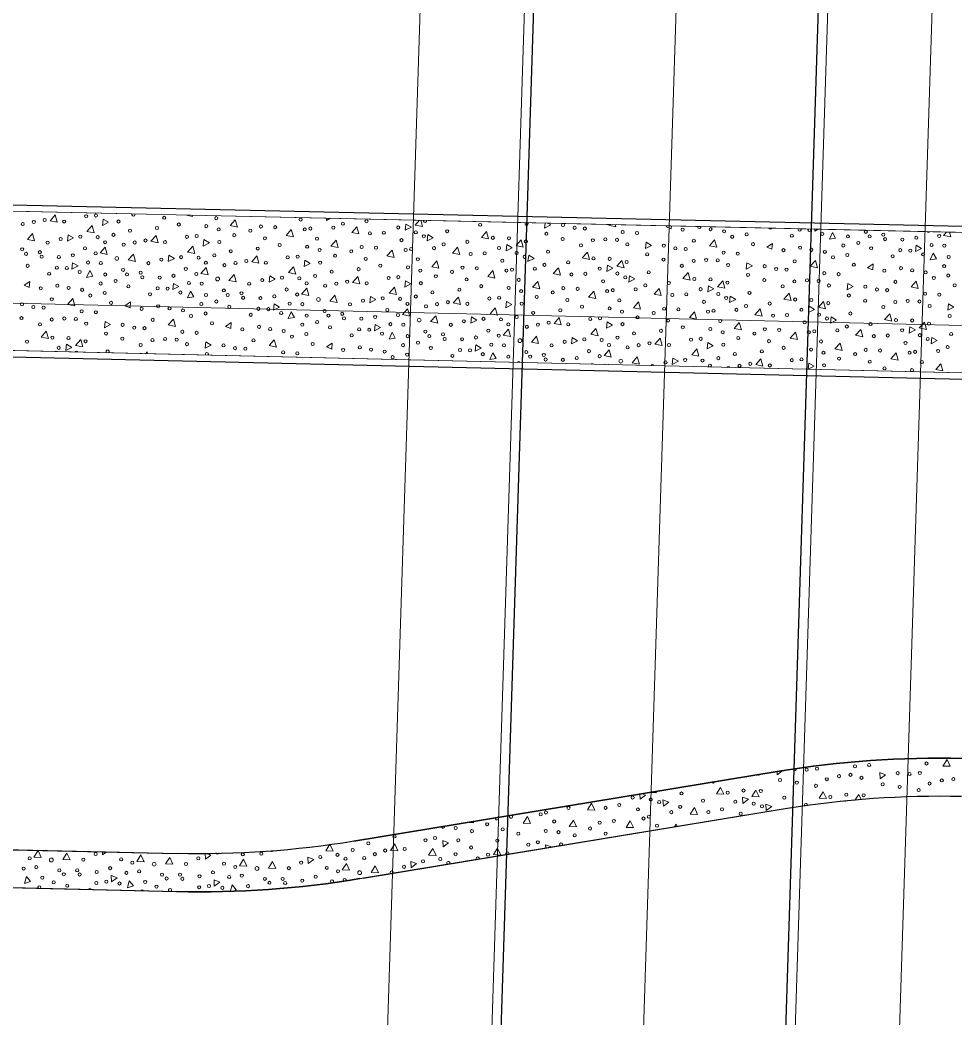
# Model space of a CAD drawing. Extents: x 2536801 to 2538856, y 7112140 to 7131569.
# Drawn here: x 2538072 to 2538170.7, y 7125039.5 to 7125144.8 of the extents above; entities that cross this region are included whole.
import ezdxf

# ---------------------------------------------------------------- set-up
doc = ezdxf.new("R2010")
doc.units = 0
doc.header["$LTSCALE"] = 100
doc.header["$MEASUREMENT"] = 0
doc.linetypes.add('DGN Style 2', pattern=[414.913261, 248.947956, -165.965304])
for name, color, linetype, lineweight in [('D_BOC_MISC', 6, 'Continuous', 13), ('D_BOC_XST', 4, 'Continuous', 13), ('D_CTB_1', 2, 'Continuous', 0), ('D_EOS_ML', 7, 'Continuous', 30), ('D_EOT_ML', 7, 'Continuous', 13), ('D_FOC_XST', 4, 'Continuous', 30), ('D_RIPRAP_1', 7, 'Continuous', 0)]:
    doc.layers.add(name, color=color, linetype=linetype, lineweight=lineweight)

msp = doc.modelspace()

# ---------------------------------------------------------------- linework, layer by layer
at = {"layer": 'D_BOC_MISC', "linetype": 'DGN Style 2'}
msp.add_line((2538043.2, 7125115.59), (2538237.16, 7125111.03), dxfattribs=at)
at = {"layer": 'D_BOC_XST', "linetype": 'Continuous', "lineweight": 0}
for p, q in [((2538055.22, 7125125), (2538221.33, 7125121.29)), ((2538043.04, 7125110.6), (2538237, 7125106.03))]:
    msp.add_line(p, q, dxfattribs=at)
at = {"layer": 'D_CTB_1', "linetype": 'Continuous', "lineweight": 0, "ltscale": 0.025}
for p, q in [((2538079.62, 7122710.13), (2538251.41, 7128101.79)), ((2538115.99, 7124856.64), (2538134.15, 7125426.36)), ((2538132.66, 7124877.26), (2538144.19, 7125239.07))]:
    msp.add_line(p, q, dxfattribs=at)
at = {"layer": 'D_EOS_ML'}
for p, q in [((2537858.55, 7116745.35), (2538220.42, 7128102.78)), ((2537888.54, 7116744.4), (2538250.41, 7128101.82))]:
    msp.add_line(p, q, dxfattribs=at)
at = {"layer": 'D_EOT_ML'}
for p, q in [((2537846.56, 7116745.74), (2538208.43, 7128103.16)), ((2537900.53, 7116744.02), (2538262.4, 7128101.44))]:
    msp.add_line(p, q, dxfattribs=at)
at = {"layer": 'D_FOC_XST'}
for p, q in [((2538055.24, 7125125.67), (2538221.35, 7125121.96)), ((2538043.02, 7125109.93), (2538236.98, 7125105.36)), ((2538108.2, 7125054.26), (2538152.74, 7125061.59)), ((2538041.37, 7125057.95), (2538088.59, 7125056.84)), ((2538041.24, 7125053.96), (2538088.5, 7125052.84))]:
    msp.add_line(p, q, dxfattribs=at)
at = {"layer": 'D_FOC_XST', "linetype": 'DGN Style 2'}
msp.add_line((2538107.2, 7125058.14), (2538152.09, 7125065.54), dxfattribs=at)
at = {"layer": 'D_FOC_XST', "flags": 128}
for points in [[(2538152.09, 7125065.54), (2538107.2, 7125058.14)], [(2538107.85, 7125054.2), (2538152.74, 7125061.59)], [(2538019.26, 7125054.47), (2538041.24, 7125053.96), (2538088.5, 7125052.84)]]:
    msp.add_lwpolyline(points, dxfattribs=at)
at = {"layer": 'D_FOC_XST', "extrusion": (0, 0, -1)}
for centre, radius, start, end in [((-2538168.99, 7124962.92), 104, 80.6445, 91.3495), ((-2538168.99, 7124962.92), 100, 80.6442, 91.3493), ((-2538168.99, 7124962.92), 100, 80.6444, 91.3492), ((-2538090.95, 7125156.81), 100, 260.6442, 271.3493), ((-2538090.95, 7125156.81), 100, 260.6442, 271.3493), ((-2538090.95, 7125156.81), 104, 260.6442, 271.3492)]:
    msp.add_arc(centre, radius, start, end, dxfattribs=at)
at = {"layer": 'D_FOC_XST'}
for centre, start, end in [((2538168.99, 7124962.92), 88.6505, 99.3555), ((2538090.95, 7125156.81), 268.6508, 279.3556)]:
    msp.add_arc(centre, 104, start, end, dxfattribs=at)
at = {"layer": 'D_RIPRAP_1', "color": 7, "linetype": 'Continuous', "lineweight": 0}
for p, q in [((2538140.16, 7125123.01), (2538140.28, 7125123.1)), ((2538140.71, 7125122.79), (2538140.16, 7125123.01)), ((2538140.73, 7125123.09), (2538140.71, 7125122.79)), ((2538150.79, 7125120.84), (2538151.38, 7125121.25)), ((2538151.34, 7125120.62), (2538150.79, 7125120.84)), ((2538151.38, 7125121.25), (2538151.34, 7125120.62)), ((2538161.43, 7125118.67), (2538162.02, 7125119.08)), ((2538161.98, 7125118.45), (2538161.43, 7125118.67)), ((2538162.02, 7125119.08), (2538161.98, 7125118.45)), ((2538072.42, 7125116.83), (2538073.01, 7125117.24)), ((2538072.97, 7125116.6), (2538072.42, 7125116.83)), ((2538073.01, 7125117.24), (2538072.97, 7125116.6)), ((2538083.05, 7125114.66), (2538083.64, 7125115.07)), ((2538083.6, 7125114.43), (2538083.05, 7125114.66)), ((2538083.64, 7125115.07), (2538083.6, 7125114.43)), ((2538093.69, 7125112.49), (2538094.28, 7125112.9)), ((2538094.24, 7125112.26), (2538093.69, 7125112.49)), ((2538094.28, 7125112.9), (2538094.24, 7125112.26)), ((2538104.33, 7125110.32), (2538104.92, 7125110.73)), ((2538104.88, 7125110.09), (2538104.33, 7125110.32)), ((2538104.92, 7125110.73), (2538104.88, 7125110.09))]:
    msp.add_line(p, q, dxfattribs=at)
at = {"layer": 'D_RIPRAP_1', "color": 7, "lineweight": 0, "flags": 128}
for points in [[(2538221.33, 7125121.29), (2538055.22, 7125125)], [(2537997.09, 7125111.68), (2538043.04, 7125110.6), (2538237, 7125106.03), (2538260.98, 7125105.46)], [(2538088.59, 7125056.84), (2538041.37, 7125057.95), (2538019.36, 7125058.47)]]:
    msp.add_lwpolyline(points, dxfattribs=at)
at = {"layer": 'D_RIPRAP_1', "color": 7, "linetype": 'Continuous', "lineweight": 0, "flags": 128}
for points in [[(2538075.92, 7125123.49), (2538075.16, 7125123.64), (2538075.71, 7125124.26)], [(2538079.81, 7125122.35), (2538079.05, 7125122.5), (2538079.59, 7125123.12)], [(2538080.69, 7125123.14), (2538080.76, 7125123.81), (2538081.33, 7125123.47)], [(2538094.93, 7125122.97), (2538094.16, 7125123.12), (2538094.71, 7125123.74)], [(2538107.75, 7125122.24), (2538106.99, 7125122.4), (2538107.53, 7125123.01)], [(2538112.65, 7125122.63), (2538112.72, 7125123.29), (2538113.29, 7125122.96)], [(2538073.53, 7125121.52), (2538072.77, 7125121.67), (2538073.31, 7125122.29)], [(2538077, 7125121.49), (2538077.07, 7125122.16), (2538077.64, 7125121.82)], [(2538086.56, 7125121.32), (2538085.8, 7125121.47), (2538086.34, 7125122.09)], [(2538100.84, 7125121.93), (2538100.08, 7125122.09), (2538100.62, 7125122.71)], [(2538114.96, 7125121.5), (2538115.03, 7125122.17), (2538115.6, 7125121.83)], [(2538121.44, 7125121.72), (2538120.68, 7125121.88), (2538121.22, 7125122.5)], [(2538158.06, 7125121.79), (2538157.4, 7125121.68), (2538157.72, 7125122.38)], [(2538081.2, 7125120.09), (2538080.44, 7125120.24), (2538080.98, 7125120.86)], [(2538090.44, 7125120.18), (2538089.68, 7125120.33), (2538090.23, 7125120.95)], [(2538091.32, 7125120.97), (2538091.4, 7125121.64), (2538091.97, 7125121.3)], [(2538105.56, 7125120.8), (2538104.8, 7125120.95), (2538105.34, 7125121.57)], [(2538118.39, 7125120.07), (2538117.63, 7125120.23), (2538118.17, 7125120.84)], [(2538123.28, 7125120.46), (2538123.36, 7125121.12), (2538123.93, 7125120.79)], [(2538125.09, 7125120.85), (2538124.33, 7125121.01), (2538124.87, 7125121.62)], [(2538137.99, 7125120.7), (2538138.06, 7125121.37), (2538138.63, 7125121.03)], [(2538145.51, 7125120.84), (2538144.74, 7125121), (2538145.29, 7125121.61)], [(2538166.48, 7125120.38), (2538166.55, 7125121.05), (2538167.12, 7125120.72)], [(2538084.17, 7125119.35), (2538083.4, 7125119.5), (2538083.95, 7125120.12)], [(2538087.64, 7125119.32), (2538087.71, 7125119.99), (2538088.28, 7125119.65)], [(2538097.2, 7125119.15), (2538096.44, 7125119.3), (2538096.98, 7125119.92)], [(2538111.48, 7125119.76), (2538110.71, 7125119.92), (2538111.26, 7125120.54)], [(2538125.59, 7125119.33), (2538125.67, 7125120), (2538126.24, 7125119.66)], [(2538132.08, 7125119.55), (2538131.32, 7125119.71), (2538131.86, 7125120.33)], [(2538168.69, 7125119.62), (2538168.03, 7125119.51), (2538168.35, 7125120.21)], [(2538077.47, 7125118.54), (2538077.54, 7125119.2), (2538078.11, 7125118.87)], [(2538091.84, 7125117.92), (2538091.07, 7125118.07), (2538091.62, 7125118.69)], [(2538101.08, 7125118.01), (2538100.32, 7125118.16), (2538100.86, 7125118.78)], [(2538101.96, 7125118.8), (2538102.03, 7125119.47), (2538102.6, 7125119.13)], [(2538116.2, 7125118.63), (2538115.44, 7125118.78), (2538115.98, 7125119.4)], [(2538129.03, 7125117.9), (2538128.26, 7125118.06), (2538128.81, 7125118.67)], [(2538133.92, 7125118.29), (2538133.99, 7125118.95), (2538134.56, 7125118.62)], [(2538135.73, 7125118.68), (2538134.97, 7125118.84), (2538135.51, 7125119.45)], [(2538148.63, 7125118.53), (2538148.7, 7125119.2), (2538149.27, 7125118.86)], [(2538156.14, 7125118.67), (2538155.38, 7125118.83), (2538155.92, 7125119.44)], [(2538079.68, 7125117.77), (2538079.02, 7125117.66), (2538079.34, 7125118.37)], [(2538094.8, 7125117.18), (2538094.04, 7125117.33), (2538094.58, 7125117.95)], [(2538098.28, 7125117.15), (2538098.35, 7125117.82), (2538098.92, 7125117.48)], [(2538107.84, 7125116.98), (2538107.07, 7125117.13), (2538107.62, 7125117.75)], [(2538122.11, 7125117.59), (2538121.35, 7125117.75), (2538121.89, 7125118.37)], [(2538136.23, 7125117.16), (2538136.3, 7125117.83), (2538136.87, 7125117.49)], [(2538142.72, 7125117.38), (2538141.95, 7125117.54), (2538142.5, 7125118.16)], [(2538088.11, 7125116.37), (2538088.18, 7125117.03), (2538088.75, 7125116.7)], [(2538111.72, 7125115.84), (2538110.96, 7125115.99), (2538111.5, 7125116.61)], [(2538112.6, 7125116.63), (2538112.67, 7125117.3), (2538113.24, 7125116.96)], [(2538126.84, 7125116.46), (2538126.07, 7125116.61), (2538126.62, 7125117.23)], [(2538144.56, 7125116.12), (2538144.63, 7125116.78), (2538145.2, 7125116.45)], [(2538146.37, 7125116.51), (2538145.6, 7125116.67), (2538146.15, 7125117.28)], [(2538159.26, 7125116.36), (2538159.33, 7125117.03), (2538159.9, 7125116.69)], [(2538166.78, 7125116.5), (2538166.02, 7125116.66), (2538166.56, 7125117.27)], [(2538090.32, 7125115.6), (2538089.66, 7125115.49), (2538089.98, 7125116.2)], [(2538102.47, 7125115.75), (2538101.71, 7125115.9), (2538102.25, 7125116.52)], [(2538105.44, 7125115.01), (2538104.68, 7125115.16), (2538105.22, 7125115.78)], [(2538108.91, 7125114.98), (2538108.98, 7125115.65), (2538109.55, 7125115.31)], [(2538118.47, 7125114.81), (2538117.71, 7125114.96), (2538118.25, 7125115.58)], [(2538132.75, 7125115.42), (2538131.99, 7125115.58), (2538132.53, 7125116.2)], [(2538139.66, 7125115.73), (2538138.9, 7125115.89), (2538139.45, 7125116.5)], [(2538146.87, 7125114.99), (2538146.94, 7125115.66), (2538147.51, 7125115.32)], [(2538153.35, 7125115.21), (2538152.59, 7125115.37), (2538153.14, 7125115.99)], [(2538077.77, 7125114.65), (2538077, 7125114.81), (2538077.55, 7125115.42)], [(2538098.74, 7125114.2), (2538098.81, 7125114.86), (2538099.38, 7125114.53)], [(2538122.36, 7125113.67), (2538121.59, 7125113.82), (2538122.14, 7125114.44)], [(2538123.24, 7125114.46), (2538123.31, 7125115.13), (2538123.88, 7125114.79)], [(2538137.47, 7125114.29), (2538136.71, 7125114.44), (2538137.26, 7125115.06)], [(2538155.2, 7125113.95), (2538155.27, 7125114.61), (2538155.84, 7125114.28)], [(2538157, 7125114.34), (2538156.24, 7125114.5), (2538156.79, 7125115.11)], [(2538169.9, 7125114.19), (2538169.97, 7125114.86), (2538170.54, 7125114.52)], [(2538100.95, 7125113.43), (2538100.29, 7125113.32), (2538100.61, 7125114.03)], [(2538113.11, 7125113.58), (2538112.35, 7125113.74), (2538112.89, 7125114.35)], [(2538116.08, 7125112.84), (2538115.31, 7125112.99), (2538115.86, 7125113.61)], [(2538119.55, 7125112.81), (2538119.62, 7125113.48), (2538120.19, 7125113.14)], [(2538129.11, 7125112.64), (2538128.35, 7125112.79), (2538128.89, 7125113.41)], [(2538143.39, 7125113.26), (2538142.62, 7125113.41), (2538143.17, 7125114.03)], [(2538150.3, 7125113.56), (2538149.54, 7125113.72), (2538150.08, 7125114.33)], [(2538157.51, 7125112.82), (2538157.58, 7125113.49), (2538158.15, 7125113.15)], [(2538163.99, 7125113.04), (2538163.23, 7125113.2), (2538163.77, 7125113.82)], [(2538080.89, 7125112.35), (2538080.96, 7125113.01), (2538081.53, 7125112.68)], [(2538088.4, 7125112.48), (2538087.64, 7125112.64), (2538088.19, 7125113.25)], [(2538109.38, 7125112.03), (2538109.45, 7125112.7), (2538110.02, 7125112.36)], [(2538133.87, 7125112.29), (2538133.94, 7125112.96), (2538134.51, 7125112.62)], [(2538148.11, 7125112.12), (2538147.35, 7125112.27), (2538147.89, 7125112.89)], [(2538165.83, 7125111.78), (2538165.9, 7125112.44), (2538166.47, 7125112.11)], [(2538167.64, 7125112.17), (2538166.88, 7125112.33), (2538167.42, 7125112.94)], [(2538074.98, 7125111.2), (2538074.22, 7125111.35), (2538074.76, 7125111.97)], [(2538111.59, 7125111.26), (2538110.93, 7125111.15), (2538111.25, 7125111.86)], [(2538123.75, 7125111.41), (2538122.98, 7125111.57), (2538123.53, 7125112.18)], [(2538126.71, 7125110.67), (2538125.95, 7125110.82), (2538126.49, 7125111.44)], [(2538130.19, 7125110.64), (2538130.26, 7125111.31), (2538130.83, 7125110.97)], [(2538132.99, 7125111.5), (2538132.23, 7125111.65), (2538132.77, 7125112.27)], [(2538154.02, 7125111.09), (2538153.26, 7125111.24), (2538153.81, 7125111.86)], [(2538160.94, 7125111.39), (2538160.17, 7125111.55), (2538160.72, 7125112.16)], [(2538168.14, 7125110.65), (2538168.21, 7125111.32), (2538168.78, 7125110.98)], [(2538076.82, 7125109.93), (2538076.89, 7125110.6), (2538077.46, 7125110.26)], [(2538078.63, 7125110.33), (2538077.86, 7125110.48), (2538078.41, 7125111.1)], [(2538091.52, 7125110.18), (2538091.59, 7125110.84), (2538092.16, 7125110.51)], [(2538099.04, 7125110.31), (2538098.28, 7125110.47), (2538098.82, 7125111.08)], [(2538120.02, 7125109.86), (2538120.09, 7125110.53), (2538120.66, 7125110.19)], [(2538139.75, 7125110.47), (2538138.98, 7125110.62), (2538139.53, 7125111.24)], [(2538144.51, 7125110.12), (2538144.58, 7125110.79), (2538145.15, 7125110.45)], [(2538158.75, 7125109.95), (2538157.99, 7125110.1), (2538158.53, 7125110.72)], [(2538122.23, 7125109.09), (2538121.57, 7125108.98), (2538121.89, 7125109.69)], [(2538134.38, 7125109.24), (2538133.62, 7125109.4), (2538134.16, 7125110.01)], [(2538137.35, 7125108.5), (2538136.59, 7125108.65), (2538137.13, 7125109.27)], [(2538143.63, 7125109.33), (2538142.87, 7125109.48), (2538143.41, 7125110.1)], [(2538164.66, 7125108.92), (2538163.9, 7125109.07), (2538164.44, 7125109.69)], [(2538140.82, 7125108.47), (2538140.89, 7125109.14), (2538141.46, 7125108.8)], [(2538150.38, 7125108.3), (2538149.62, 7125108.45), (2538150.16, 7125109.07)], [(2538169.38, 7125107.78), (2538168.62, 7125107.93), (2538169.17, 7125108.55)], [(2538170.14, 7125066.05), (2538169.37, 7125066.08), (2538169.81, 7125066.78)], [(2538162.74, 7125064.72), (2538162.71, 7125065.39), (2538163.32, 7125065.15)], [(2538146.25, 7125063.1), (2538145.47, 7125063.13), (2538145.91, 7125063.82)], [(2538149.99, 7125062.82), (2538149.21, 7125062.85), (2538149.65, 7125063.54)], [(2538157.09, 7125062.65), (2538156.32, 7125062.68), (2538156.75, 7125063.37)], [(2538132.65, 7125061.43), (2538131.87, 7125061.46), (2538132.31, 7125062.16)], [(2538139.88, 7125061.85), (2538139.84, 7125062.52), (2538140.46, 7125062.27)], [(2538148.27, 7125062.14), (2538148.23, 7125062.81), (2538148.85, 7125062.57)], [(2538150.73, 7125061.39), (2538150.69, 7125062.06), (2538151.31, 7125061.82)], [(2538125.87, 7125060.03), (2538125.09, 7125060.06), (2538125.53, 7125060.75)], [(2538143.49, 7125060.98), (2538142.72, 7125061.01), (2538143.16, 7125061.71)], [(2538130.72, 7125059.65), (2538129.94, 7125059.69), (2538130.38, 7125060.38)], [(2538136.72, 7125059.58), (2538135.94, 7125059.61), (2538136.38, 7125060.3)], [(2538105.04, 7125057.09), (2538104.26, 7125057.12), (2538104.7, 7125057.82)], [(2538111.87, 7125057.14), (2538111.1, 7125057.18), (2538111.54, 7125057.87)], [(2538116.63, 7125057.56), (2538116.6, 7125058.23), (2538117.21, 7125057.99)], [(2538074.23, 7125056.43), (2538073.46, 7125056.46), (2538073.9, 7125057.16)], [(2538077.28, 7125056.17), (2538076.5, 7125056.2), (2538076.94, 7125056.89)], [(2538085.08, 7125055.98), (2538084.3, 7125056.01), (2538084.74, 7125056.71)], [(2538115.89, 7125056.64), (2538115.11, 7125056.67), (2538115.55, 7125057.37)], [(2538122.72, 7125056.69), (2538121.94, 7125056.73), (2538122.38, 7125057.42)], [(2538088.13, 7125055.72), (2538087.35, 7125055.75), (2538087.79, 7125056.44)], [(2538095.93, 7125055.53), (2538095.15, 7125055.56), (2538095.59, 7125056.26)], [(2538098.98, 7125055.27), (2538098.2, 7125055.3), (2538098.64, 7125055.99)], [(2538102.41, 7125055.8), (2538102.37, 7125056.47), (2538102.99, 7125056.23)], [(2538106.77, 7125055.08), (2538106, 7125055.11), (2538106.44, 7125055.81)], [(2538109.82, 7125054.82), (2538109.04, 7125054.85), (2538109.48, 7125055.54)], [(2538113.25, 7125055.35), (2538113.22, 7125056.02), (2538113.83, 7125055.78)], [(2538073.1, 7125053.9), (2538072.47, 7125053.69), (2538072.67, 7125054.43)], [(2538081.65, 7125053.86), (2538081.61, 7125054.53), (2538082.23, 7125054.28)], [(2538083.95, 7125053.45), (2538083.32, 7125053.24), (2538083.52, 7125053.98)], [(2538092.49, 7125053.4), (2538092.46, 7125054.07), (2538093.07, 7125053.83)]]:
    msp.add_lwpolyline(points, close=True, dxfattribs=at)
for points in [[(2538090.17, 7125124.22), (2538090.2, 7125124.1), (2538089.56, 7125124.24)], [(2538104.76, 7125123.9), (2538104.32, 7125123.67), (2538104.35, 7125123.91)], [(2538114.27, 7125123.68), (2538114.46, 7125123.02), (2538113.69, 7125123.18), (2538114.14, 7125123.69)], [(2538127.69, 7125123.38), (2538127.99, 7125123.2), (2538127.35, 7125122.87), (2538127.41, 7125123.39)], [(2538134.81, 7125123.22), (2538134.87, 7125123.01), (2538134.11, 7125123.17), (2538134.17, 7125123.24)], [(2538156.22, 7125122.75), (2538155.85, 7125122.55), (2538155.87, 7125122.75)], [(2538170.07, 7125122.44), (2538170.21, 7125121.94), (2538169.45, 7125122.09), (2538169.76, 7125122.44)], [(2538085.22, 7125109.6), (2538085.4, 7125109.8), (2538085.45, 7125109.6)], [(2538155.15, 7125107.96), (2538155.22, 7125108.62), (2538155.79, 7125108.28), (2538155.15, 7125107.96)], [(2538152.47, 7125065.6), (2538152.48, 7125065.6), (2538151.9, 7125065.17), (2538151.88, 7125065.5)], [(2538137.64, 7125063.16), (2538138, 7125063.02), (2538137.42, 7125062.59), (2538137.39, 7125063.12)], [(2538139.08, 7125063.4), (2538139.14, 7125063.27), (2538138.47, 7125063.29)], [(2538160.1, 7125062.47), (2538160.5, 7125063.09), (2538160.75, 7125062.55)], [(2538167.54, 7125062.82), (2538167.6, 7125062.92), (2538167.65, 7125062.83)], [(2538159.08, 7125062.35), (2538159.08, 7125062.36), (2538159.1, 7125062.35)], [(2538119.81, 7125060.22), (2538119.87, 7125060.1), (2538119.25, 7125060.13)], [(2538141.06, 7125059.67), (2538141.22, 7125059.93), (2538141.33, 7125059.71)], [(2538127.46, 7125057.43), (2538127.44, 7125057.78), (2538128.06, 7125057.54), (2538128.04, 7125057.52)], [(2538081.15, 7125057.02), (2538080.71, 7125056.7), (2538080.7, 7125057.03)], [(2538091.59, 7125056.89), (2538092.14, 7125056.68), (2538091.56, 7125056.25), (2538091.53, 7125056.89)], [(2538094.21, 7125052.96), (2538094.37, 7125053.53), (2538094.8, 7125053), (2538094.71, 7125052.97)]]:
    msp.add_lwpolyline(points, dxfattribs=at)
at = {"layer": 'D_RIPRAP_1', "color": 7, "linetype": 'Continuous', "lineweight": 0}
for centre, radius in [((2538078.97, 7125124.11), 0.163), ((2538080, 7125124.19), 0.163), ((2538087.2, 7125123.95), 0.163), ((2538092.7, 7125123.91), 0.163), ((2538101.61, 7125123.76), 0.163), ((2538072.28, 7125123.29), 0.163), ((2538073.45, 7125123.51), 0.163), ((2538074.6, 7125123.72), 0.163), ((2538076.65, 7125123.55), 0.163), ((2538082.38, 7125123.56), 0.163), ((2538086.45, 7125122.87), 0.163), ((2538088.75, 7125123.24), 0.163), ((2538091.65, 7125123.06), 0.163), ((2538092.96, 7125122.72), 0.163), ((2538097.41, 7125123.03), 0.163), ((2538098.92, 7125122.96), 0.163), ((2538102.04, 7125122.72), 0.163), ((2538102.63, 7125122.82), 0.163), ((2538105.05, 7125122.91), 0.163), ((2538106.06, 7125123.32), 0.163), ((2538108.55, 7125123.58), 0.163), ((2538111.9, 7125122.92), 0.163), ((2538120.55, 7125123.22), 0.163), ((2538129.29, 7125123.18), 0.163), ((2538130.51, 7125122.89), 0.163), ((2538131.59, 7125122.82), 0.163), ((2538144.86, 7125122.74), 0.163), ((2538076.28, 7125121.71), 0.163), ((2538078.36, 7125121.96), 0.163), ((2538080.19, 7125121.9), 0.163), ((2538081.85, 7125122.15), 0.163), ((2538083.59, 7125122.59), 0.163), ((2538089.61, 7125121.94), 0.163), ((2538090.64, 7125122.02), 0.163), ((2538094.6, 7125122.11), 0.163), ((2538096.3, 7125122.58), 0.163), ((2538097.83, 7125121.78), 0.163), ((2538103.33, 7125121.74), 0.163), ((2538108.91, 7125122.3), 0.163), ((2538110.38, 7125122.37), 0.163), ((2538113.76, 7125122.41), 0.163), ((2538114.6, 7125122), 0.163), ((2538117.06, 7125122.53), 0.163), ((2538121.88, 7125121.83), 0.163), ((2538123.58, 7125121.79), 0.163), ((2538127.54, 7125122.26), 0.163), ((2538129.25, 7125121.71), 0.163), ((2538133.76, 7125121.67), 0.163), ((2538135.59, 7125122.44), 0.163), ((2538137.09, 7125122.34), 0.163), ((2538141.92, 7125122.7), 0.163), ((2538146.29, 7125122.52), 0.163), ((2538147.14, 7125121.94), 0.163), ((2538148.67, 7125122.2), 0.163), ((2538153.44, 7125122.06), 0.163), ((2538156.65, 7125122.25), 0.163), ((2538159.35, 7125121.98), 0.163), ((2538161.24, 7125122.46), 0.163), ((2538161.64, 7125121.98), 0.163), ((2538163.1, 7125122.17), 0.163), ((2538163.28, 7125121.69), 0.163), ((2538165.1, 7125121.65), 0.163), ((2538166.57, 7125121.84), 0.163), ((2538168.98, 7125122.03), 0.163), ((2538072.22, 7125120.62), 0.163), ((2538074.9, 7125121.33), 0.163), ((2538078.85, 7125120.72), 0.163), ((2538080.97, 7125121.37), 0.163), ((2538082.92, 7125121.12), 0.163), ((2538084.09, 7125121.34), 0.163), ((2538085.23, 7125121.55), 0.163), ((2538087.29, 7125121.38), 0.163), ((2538093.02, 7125121.39), 0.163), ((2538097.08, 7125120.7), 0.163), ((2538099.38, 7125121.07), 0.163), ((2538102.29, 7125120.89), 0.163), ((2538108.04, 7125120.86), 0.163), ((2538109.56, 7125120.79), 0.163), ((2538112.25, 7125121.59), 0.163), ((2538113.26, 7125120.65), 0.163), ((2538115.68, 7125120.74), 0.163), ((2538116.69, 7125121.15), 0.163), ((2538119.19, 7125121.41), 0.163), ((2538122.54, 7125120.75), 0.163), ((2538125.37, 7125121.45), 0.163), ((2538131.19, 7125121.05), 0.163), ((2538132.44, 7125121.57), 0.163), ((2538134.99, 7125121.62), 0.163), ((2538136.07, 7125121.14), 0.163), ((2538139.93, 7125121.01), 0.163), ((2538141.14, 7125120.72), 0.163), ((2538142.23, 7125120.65), 0.163), ((2538143.09, 7125121.53), 0.163), ((2538149.34, 7125121.16), 0.163), ((2538154.31, 7125120.8), 0.163), ((2538158.87, 7125121.02), 0.163), ((2538160.45, 7125121.3), 0.163), ((2538161.81, 7125120.73), 0.163), ((2538168.18, 7125121.07), 0.163), ((2538169.53, 7125121.01), 0.163), ((2538072.63, 7125120.14), 0.163), ((2538074.08, 7125120.32), 0.163), ((2538074.27, 7125119.84), 0.163), ((2538076.09, 7125119.8), 0.163), ((2538077.56, 7125119.99), 0.163), ((2538079.97, 7125120.19), 0.163), ((2538082.2, 7125119.66), 0.199), ((2538088.99, 7125119.79), 0.163), ((2538090.83, 7125119.73), 0.163), ((2538092.49, 7125119.98), 0.163), ((2538094.23, 7125120.42), 0.163), ((2538100.24, 7125119.77), 0.163), ((2538101.28, 7125119.85), 0.163), ((2538103.6, 7125120.55), 0.163), ((2538105.24, 7125119.94), 0.163), ((2538106.94, 7125120.41), 0.163), ((2538108.47, 7125119.61), 0.163), ((2538112.68, 7125120.55), 0.163), ((2538113.97, 7125119.57), 0.163), ((2538119.55, 7125120.13), 0.163), ((2538121.02, 7125120.2), 0.163), ((2538124.39, 7125120.24), 0.163), ((2538125.23, 7125119.83), 0.163), ((2538127.7, 7125120.36), 0.163), ((2538132.51, 7125119.66), 0.163), ((2538134.21, 7125119.62), 0.163), ((2538138.17, 7125120.09), 0.163), ((2538139.89, 7125119.54), 0.163), ((2538146.23, 7125120.27), 0.163), ((2538147.73, 7125120.17), 0.163), ((2538152.56, 7125120.53), 0.163), ((2538155.5, 7125120.57), 0.163), ((2538156.92, 7125120.35), 0.163), ((2538157.78, 7125119.77), 0.163), ((2538159.3, 7125120.03), 0.163), ((2538164.08, 7125119.89), 0.163), ((2538164.88, 7125120.53), 0.163), ((2538165.94, 7125120.48), 0.163), ((2538167.29, 7125120.08), 0.163), ((2538169.99, 7125119.81), 0.163), ((2538072.79, 7125118.88), 0.163), ((2538075.87, 7125118.68), 0.163), ((2538076.93, 7125118.64), 0.163), ((2538079.17, 7125119.23), 0.163), ((2538080.52, 7125119.17), 0.163), ((2538085.54, 7125119.16), 0.163), ((2538086.91, 7125119.54), 0.163), ((2538089.49, 7125118.55), 0.163), ((2538091.6, 7125119.2), 0.163), ((2538093.56, 7125118.95), 0.163), ((2538094.73, 7125119.17), 0.163), ((2538095.87, 7125119.38), 0.163), ((2538097.93, 7125119.21), 0.163), ((2538103.66, 7125119.22), 0.163), ((2538107.72, 7125118.53), 0.163), ((2538110.02, 7125118.9), 0.163), ((2538112.93, 7125118.72), 0.163), ((2538118.68, 7125118.69), 0.163), ((2538120.19, 7125118.62), 0.163), ((2538122.88, 7125119.42), 0.163), ((2538126.32, 7125118.57), 0.163), ((2538127.33, 7125118.98), 0.163), ((2538129.83, 7125119.24), 0.163), ((2538133.17, 7125118.58), 0.163), ((2538136, 7125119.28), 0.163), ((2538141.83, 7125118.88), 0.163), ((2538143.08, 7125119.4), 0.163), ((2538144.4, 7125119.5), 0.163), ((2538145.62, 7125119.45), 0.163), ((2538146.71, 7125118.97), 0.163), ((2538150.56, 7125118.84), 0.163), ((2538151.78, 7125118.55), 0.163), ((2538153.73, 7125119.36), 0.163), ((2538159.98, 7125118.99), 0.163), ((2538164.95, 7125118.63), 0.163), ((2538169.51, 7125118.85), 0.163), ((2538075.07, 7125118.05), 0.163), ((2538078.28, 7125118.23), 0.163), ((2538080.98, 7125117.96), 0.163), ((2538082.86, 7125118.45), 0.163), ((2538083.27, 7125117.97), 0.163), ((2538084.72, 7125118.15), 0.163), ((2538084.9, 7125117.67), 0.163), ((2538086.73, 7125117.64), 0.163), ((2538088.19, 7125117.82), 0.163), ((2538090.6, 7125118.02), 0.163), ((2538092.84, 7125117.49), 0.199), ((2538099.63, 7125117.62), 0.163), ((2538101.46, 7125117.56), 0.163), ((2538103.13, 7125117.81), 0.163), ((2538104.87, 7125118.25), 0.163), ((2538110.88, 7125117.6), 0.163), ((2538111.91, 7125117.68), 0.163), ((2538114.23, 7125118.38), 0.163), ((2538115.87, 7125117.77), 0.163), ((2538117.58, 7125118.24), 0.163), ((2538119.11, 7125117.44), 0.163), ((2538123.32, 7125118.38), 0.163), ((2538123.9, 7125118.48), 0.163), ((2538130.18, 7125117.96), 0.163), ((2538131.65, 7125118.03), 0.163), ((2538135.03, 7125118.07), 0.163), ((2538135.87, 7125117.66), 0.163), ((2538138.34, 7125118.19), 0.163), ((2538143.15, 7125117.49), 0.163), ((2538144.85, 7125117.45), 0.163), ((2538148.81, 7125117.92), 0.163), ((2538152.87, 7125118.48), 0.163), ((2538156.86, 7125118.1), 0.163), ((2538158.37, 7125118), 0.163), ((2538163.19, 7125118.36), 0.163), ((2538166.13, 7125118.4), 0.163), ((2538167.56, 7125118.18), 0.163), ((2538168.42, 7125117.6), 0.163), ((2538169.94, 7125117.86), 0.163), ((2538074.18, 7125116.51), 0.163), ((2538075.93, 7125116.78), 0.163), ((2538077.12, 7125116.55), 0.163), ((2538080.5, 7125117.01), 0.163), ((2538082.07, 7125117.28), 0.163), ((2538083.43, 7125116.71), 0.163), ((2538086.51, 7125116.51), 0.163), ((2538087.56, 7125116.47), 0.163), ((2538089.81, 7125117.06), 0.163), ((2538091.15, 7125117), 0.163), ((2538096.17, 7125116.99), 0.163), ((2538097.55, 7125117.37), 0.163), ((2538102.24, 7125117.03), 0.163), ((2538104.19, 7125116.78), 0.163), ((2538105.36, 7125117), 0.163), ((2538106.51, 7125117.21), 0.163), ((2538108.56, 7125117.04), 0.163), ((2538114.29, 7125117.05), 0.163), ((2538120.66, 7125116.73), 0.163), ((2538123.56, 7125116.55), 0.163), ((2538124.61, 7125117.4), 0.163), ((2538129.32, 7125116.52), 0.163), ((2538130.83, 7125116.45), 0.163), ((2538133.52, 7125117.25), 0.163), ((2538136.96, 7125116.4), 0.163), ((2538137.97, 7125116.81), 0.163), ((2538140.46, 7125117.07), 0.163), ((2538143.81, 7125116.41), 0.163), ((2538146.64, 7125117.11), 0.163), ((2538150.53, 7125117.37), 0.163), ((2538152.46, 7125116.71), 0.163), ((2538153.71, 7125117.23), 0.163), ((2538155.04, 7125117.34), 0.163), ((2538156.26, 7125117.28), 0.163), ((2538157.35, 7125116.8), 0.163), ((2538161.2, 7125116.67), 0.163), ((2538162.42, 7125116.38), 0.163), ((2538164.37, 7125117.19), 0.163), ((2538170.61, 7125116.82), 0.163), ((2538075.35, 7125115.35), 0.163), ((2538078.55, 7125116.34), 0.163), ((2538079.4, 7125115.75), 0.163), ((2538080.93, 7125116.02), 0.163), ((2538085.71, 7125115.88), 0.163), ((2538088.91, 7125116.06), 0.163), ((2538091.61, 7125115.79), 0.163), ((2538093.5, 7125116.28), 0.163), ((2538093.9, 7125115.8), 0.163), ((2538095.36, 7125115.98), 0.163), ((2538095.54, 7125115.5), 0.163), ((2538097.36, 7125115.47), 0.163), ((2538098.83, 7125115.65), 0.163), ((2538100.12, 7125116.38), 0.163), ((2538101.24, 7125115.85), 0.163), ((2538103.48, 7125115.32), 0.199), ((2538110.27, 7125115.45), 0.163), ((2538112.1, 7125115.39), 0.163), ((2538113.76, 7125115.64), 0.163), ((2538115.51, 7125116.08), 0.163), ((2538118.36, 7125116.36), 0.163), ((2538121.52, 7125115.43), 0.163), ((2538122.55, 7125115.51), 0.163), ((2538124.87, 7125116.21), 0.163), ((2538126.51, 7125115.6), 0.163), ((2538128.21, 7125116.07), 0.163), ((2538133.95, 7125116.21), 0.163), ((2538134.54, 7125116.31), 0.163), ((2538140.82, 7125115.79), 0.163), ((2538142.29, 7125115.86), 0.163), ((2538145.67, 7125115.9), 0.163), ((2538146.51, 7125115.49), 0.163), ((2538148.97, 7125116.02), 0.163), ((2538159.45, 7125115.75), 0.163), ((2538163.5, 7125116.31), 0.163), ((2538167.5, 7125115.93), 0.163), ((2538169, 7125115.83), 0.163), ((2538072.19, 7125114.82), 0.163), ((2538073.4, 7125114.53), 0.163), ((2538074.49, 7125114.47), 0.163), ((2538081.6, 7125114.97), 0.163), ((2538084.82, 7125114.34), 0.163), ((2538086.57, 7125114.61), 0.163), ((2538087.76, 7125114.38), 0.163), ((2538091.13, 7125114.84), 0.163), ((2538092.71, 7125115.11), 0.163), ((2538094.07, 7125114.55), 0.163), ((2538097.14, 7125114.34), 0.163), ((2538098.2, 7125114.3), 0.163), ((2538100.44, 7125114.89), 0.163), ((2538101.79, 7125114.83), 0.163), ((2538106.81, 7125114.82), 0.163), ((2538108.19, 7125115.2), 0.163), ((2538112.88, 7125114.86), 0.163), ((2538114.83, 7125114.61), 0.163), ((2538116, 7125114.83), 0.163), ((2538117.14, 7125115.04), 0.163), ((2538119.2, 7125114.87), 0.163), ((2538124.93, 7125114.89), 0.163), ((2538129.74, 7125115.27), 0.163), ((2538131.3, 7125114.56), 0.163), ((2538134.2, 7125114.38), 0.163), ((2538135.24, 7125115.23), 0.163), ((2538139.96, 7125114.35), 0.163), ((2538141.47, 7125114.28), 0.163), ((2538144.16, 7125115.08), 0.163), ((2538148.6, 7125114.64), 0.163), ((2538151.1, 7125114.9), 0.163), ((2538153.79, 7125115.32), 0.163), ((2538155.49, 7125115.28), 0.163), ((2538157.28, 7125114.94), 0.163), ((2538161.17, 7125115.2), 0.163), ((2538163.1, 7125114.54), 0.163), ((2538164.35, 7125115.06), 0.163), ((2538165.67, 7125115.17), 0.163), ((2538166.9, 7125115.11), 0.163), ((2538167.99, 7125114.63), 0.163), ((2538072.15, 7125113.36), 0.163), ((2538076.66, 7125113.32), 0.163), ((2538077.88, 7125113.26), 0.163), ((2538078.49, 7125114.08), 0.163), ((2538079.99, 7125113.98), 0.163), ((2538089.18, 7125114.17), 0.163), ((2538090.04, 7125113.58), 0.163), ((2538091.57, 7125113.85), 0.163), ((2538096.34, 7125113.71), 0.163), ((2538099.55, 7125113.89), 0.163), ((2538102.25, 7125113.62), 0.163), ((2538104.13, 7125114.11), 0.163), ((2538104.54, 7125113.63), 0.163), ((2538105.99, 7125113.81), 0.163), ((2538106.18, 7125113.33), 0.163), ((2538108, 7125113.3), 0.163), ((2538109.47, 7125113.48), 0.163), ((2538110.76, 7125114.21), 0.163), ((2538111.88, 7125113.68), 0.163), ((2538120.9, 7125113.28), 0.163), ((2538122.74, 7125113.22), 0.163), ((2538124.4, 7125113.47), 0.163), ((2538126.14, 7125113.91), 0.163), ((2538129, 7125114.19), 0.163), ((2538132.16, 7125113.26), 0.163), ((2538133.19, 7125113.34), 0.163), ((2538135.51, 7125114.04), 0.163), ((2538137.15, 7125113.43), 0.163), ((2538138.85, 7125113.9), 0.163), ((2538144.59, 7125114.04), 0.163), ((2538145.17, 7125114.14), 0.163), ((2538147.59, 7125114.23), 0.163), ((2538151.46, 7125113.62), 0.163), ((2538152.93, 7125113.69), 0.163), ((2538154.45, 7125114.24), 0.163), ((2538156.3, 7125113.73), 0.163), ((2538157.14, 7125113.32), 0.163), ((2538159.61, 7125113.85), 0.163), ((2538170.09, 7125113.58), 0.163), ((2538074.09, 7125112.7), 0.163), ((2538075.34, 7125113.21), 0.163), ((2538078.97, 7125112.78), 0.163), ((2538082.82, 7125112.65), 0.163), ((2538084.04, 7125112.36), 0.163), ((2538085.13, 7125112.3), 0.163), ((2538085.99, 7125113.18), 0.163), ((2538092.24, 7125112.8), 0.163), ((2538095.45, 7125112.17), 0.163), ((2538097.21, 7125112.44), 0.163), ((2538098.39, 7125112.21), 0.163), ((2538101.77, 7125112.67), 0.163), ((2538103.34, 7125112.94), 0.163), ((2538104.7, 7125112.38), 0.163), ((2538107.78, 7125112.17), 0.163), ((2538111.08, 7125112.72), 0.163), ((2538112.43, 7125112.66), 0.163), ((2538114.11, 7125113.15), 0.199), ((2538117.45, 7125112.65), 0.163), ((2538118.83, 7125113.03), 0.163), ((2538123.51, 7125112.69), 0.163), ((2538125.47, 7125112.44), 0.163), ((2538126.64, 7125112.67), 0.163), ((2538127.78, 7125112.87), 0.163), ((2538129.84, 7125112.7), 0.163), ((2538135.57, 7125112.72), 0.163), ((2538140.38, 7125113.1), 0.163), ((2538141.93, 7125112.39), 0.163), ((2538144.84, 7125112.21), 0.163), ((2538145.88, 7125113.06), 0.163), ((2538150.59, 7125112.18), 0.163), ((2538154.79, 7125112.91), 0.163), ((2538159.24, 7125112.47), 0.163), ((2538161.74, 7125112.73), 0.163), ((2538164.42, 7125113.15), 0.163), ((2538166.13, 7125113.11), 0.163), ((2538167.91, 7125112.77), 0.163), ((2538075.41, 7125111.3), 0.163), ((2538077.11, 7125111.26), 0.163), ((2538081.07, 7125111.73), 0.163), ((2538082.79, 7125111.19), 0.163), ((2538087.3, 7125111.15), 0.163), ((2538089.12, 7125111.91), 0.163), ((2538090.63, 7125111.81), 0.163), ((2538099.82, 7125112), 0.163), ((2538100.68, 7125111.41), 0.163), ((2538102.2, 7125111.68), 0.163), ((2538106.98, 7125111.54), 0.163), ((2538108.84, 7125112.13), 0.163), ((2538110.19, 7125111.72), 0.163), ((2538112.89, 7125111.45), 0.163), ((2538114.77, 7125111.94), 0.163), ((2538115.18, 7125111.46), 0.163), ((2538116.63, 7125111.64), 0.163), ((2538116.81, 7125111.16), 0.163), ((2538118.64, 7125111.13), 0.163), ((2538120.1, 7125111.31), 0.163), ((2538121.4, 7125112.04), 0.163), ((2538122.51, 7125111.51), 0.163), ((2538131.54, 7125111.11), 0.163), ((2538135.04, 7125111.3), 0.163), ((2538136.78, 7125111.74), 0.163), ((2538139.63, 7125112.02), 0.163), ((2538143.82, 7125111.17), 0.163), ((2538146.14, 7125111.87), 0.163), ((2538147.78, 7125111.26), 0.163), ((2538149.49, 7125111.73), 0.163), ((2538152.1, 7125112.11), 0.163), ((2538155.23, 7125111.87), 0.163), ((2538155.81, 7125111.97), 0.163), ((2538158.23, 7125112.06), 0.163), ((2538162.09, 7125111.45), 0.163), ((2538163.56, 7125111.52), 0.163), ((2538165.08, 7125112.07), 0.163), ((2538166.94, 7125111.56), 0.163), ((2538167.78, 7125111.15), 0.163), ((2538170.25, 7125111.68), 0.163), ((2538072.73, 7125110.88), 0.163), ((2538076.07, 7125110.22), 0.163), ((2538078.9, 7125110.92), 0.163), ((2538084.72, 7125110.53), 0.163), ((2538085.97, 7125111.04), 0.163), ((2538088.52, 7125111.09), 0.163), ((2538089.61, 7125110.61), 0.163), ((2538093.46, 7125110.48), 0.163), ((2538094.68, 7125110.19), 0.163), ((2538095.76, 7125110.13), 0.163), ((2538096.63, 7125111.01), 0.163), ((2538102.87, 7125110.63), 0.163), ((2538107.85, 7125110.27), 0.163), ((2538112.41, 7125110.5), 0.163), ((2538113.98, 7125110.77), 0.163), ((2538115.34, 7125110.21), 0.163), ((2538121.72, 7125110.55), 0.163), ((2538123.07, 7125110.49), 0.163), ((2538124.75, 7125110.98), 0.199), ((2538128.08, 7125110.48), 0.163), ((2538129.46, 7125110.86), 0.163), ((2538133.37, 7125111.05), 0.163), ((2538134.15, 7125110.52), 0.163), ((2538136.1, 7125110.27), 0.163), ((2538137.27, 7125110.5), 0.163), ((2538138.42, 7125110.7), 0.163), ((2538140.47, 7125110.53), 0.163), ((2538142.79, 7125111.09), 0.163), ((2538146.2, 7125110.55), 0.163), ((2538151.02, 7125110.93), 0.163), ((2538152.57, 7125110.22), 0.163), ((2538156.52, 7125110.89), 0.163), ((2538165.43, 7125110.74), 0.163), ((2538169.88, 7125110.3), 0.163), ((2538099.76, 7125109.74), 0.163), ((2538101.26, 7125109.64), 0.163), ((2538106.09, 7125110), 0.163), ((2538109.03, 7125110.04), 0.163), ((2538110.46, 7125109.83), 0.163), ((2538111.31, 7125109.24), 0.163), ((2538112.84, 7125109.51), 0.163), ((2538117.62, 7125109.37), 0.163), ((2538118.42, 7125110), 0.163), ((2538119.48, 7125109.96), 0.163), ((2538120.83, 7125109.55), 0.163), ((2538123.52, 7125109.28), 0.163), ((2538125.41, 7125109.77), 0.163), ((2538125.82, 7125109.29), 0.163), ((2538127.27, 7125109.47), 0.163), ((2538130.74, 7125109.14), 0.163), ((2538132.03, 7125109.87), 0.163), ((2538133.15, 7125109.34), 0.163), ((2538145.68, 7125109.13), 0.163), ((2538147.42, 7125109.57), 0.163), ((2538150.27, 7125109.85), 0.163), ((2538155.47, 7125110.04), 0.163), ((2538156.78, 7125109.7), 0.163), ((2538158.42, 7125109.09), 0.163), ((2538160.12, 7125109.56), 0.163), ((2538161.23, 7125110.01), 0.163), ((2538162.74, 7125109.94), 0.163), ((2538165.86, 7125109.7), 0.163), ((2538166.45, 7125109.8), 0.163), ((2538168.87, 7125109.89), 0.163), ((2538127.45, 7125108.99), 0.163), ((2538129.27, 7125108.96), 0.163), ((2538135.39, 7125108.81), 0.199), ((2538140.1, 7125108.69), 0.163), ((2538142.18, 7125108.94), 0.163), ((2538144.01, 7125108.88), 0.163), ((2538147.91, 7125108.33), 0.163), ((2538149.05, 7125108.53), 0.163), ((2538151.11, 7125108.36), 0.163), ((2538153.43, 7125108.92), 0.163), ((2538154.46, 7125109), 0.163), ((2538156.84, 7125108.38), 0.163), ((2538161.66, 7125108.76), 0.163), ((2538163.21, 7125108.05), 0.163), ((2538167.15, 7125108.72), 0.163), ((2538166.11, 7125107.87), 0.163), ((2538160.1, 7125066.05), 0.163), ((2538161.6, 7125066.19), 0.163), ((2538167.65, 7125066.35), 0.163), ((2538155.01, 7125065.69), 0.163), ((2538156.09, 7125065.8), 0.163), ((2538158.42, 7125065.01), 0.163), ((2538159.63, 7125065.15), 0.163), ((2538160.79, 7125064.84), 0.163), ((2538164.61, 7125065.33), 0.163), ((2538165.86, 7125065.24), 0.163), ((2538166.94, 7125065.35), 0.163), ((2538152.18, 7125064.6), 0.163), ((2538153.96, 7125064.33), 0.163), ((2538155.98, 7125063.99), 0.163), ((2538157.13, 7125064.69), 0.163), ((2538163.02, 7125064.15), 0.163), ((2538164.81, 7125063.88), 0.163), ((2538167.97, 7125064.24), 0.163), ((2538169.26, 7125064.56), 0.163), ((2538170.48, 7125064.7), 0.163), ((2538136.63, 7125062.76), 0.163), ((2538141.79, 7125063.19), 0.163), ((2538146.66, 7125063.27), 0.163), ((2538148.34, 7125063.5), 0.163), ((2538150.16, 7125063.45), 0.163), ((2538152.64, 7125062.74), 0.163), ((2538157.5, 7125062.82), 0.163), ((2538159.19, 7125063.05), 0.163), ((2538161.01, 7125063), 0.163), ((2538166.82, 7125063.54), 0.163), ((2538129.87, 7125061.66), 0.163), ((2538133.78, 7125061.67), 0.163), ((2538135.22, 7125061.97), 0.163), ((2538138.55, 7125062.55), 0.163), ((2538139.44, 7125062.28), 0.163), ((2538141.65, 7125061.77), 0.163), ((2538144.07, 7125062.43), 0.163), ((2538147.48, 7125062.31), 0.163), ((2538149.4, 7125062.1), 0.163), ((2538150.29, 7125061.83), 0.163), ((2538126.93, 7125060.99), 0.163), ((2538127.49, 7125061.18), 0.163), ((2538137.19, 7125061.5), 0.163), ((2538138.34, 7125060.73), 0.163), ((2538140.72, 7125061.21), 0.163), ((2538144.63, 7125061.22), 0.163), ((2538146.07, 7125061.52), 0.163), ((2538148.03, 7125061.05), 0.163), ((2538117.97, 7125059.55), 0.163), ((2538121.29, 7125059.94), 0.163), ((2538128.36, 7125060.23), 0.163), ((2538133.16, 7125060.11), 0.163), ((2538134.66, 7125060.28), 0.163), ((2538137.78, 7125060.54), 0.163), ((2538139.21, 7125059.78), 0.163), ((2538111.51, 7125058.66), 0.163), ((2538115.79, 7125058.49), 0.163), ((2538119.68, 7125059.21), 0.163), ((2538122.93, 7125059.4), 0.163), ((2538124.57, 7125058.94), 0.163), ((2538127.47, 7125059.23), 0.163), ((2538128.81, 7125059.1), 0.163), ((2538130.53, 7125058.76), 0.163), ((2538132.14, 7125059.49), 0.163), ((2538133.78, 7125058.95), 0.163), ((2538108.74, 7125057.93), 0.163), ((2538114.78, 7125058.24), 0.163), ((2538118.24, 7125058.25), 0.163), ((2538119.59, 7125057.48), 0.163), ((2538122.36, 7125058.21), 0.163), ((2538125.63, 7125057.79), 0.163), ((2538126.63, 7125058.04), 0.163), ((2538079.97, 7125056.79), 0.163), ((2538090.81, 7125056.34), 0.163), ((2538095.5, 7125056.75), 0.163), ((2538097.46, 7125056.82), 0.163), ((2538103.67, 7125056.48), 0.163), ((2538105.49, 7125056.71), 0.163), ((2538107.09, 7125057.22), 0.163), ((2538108.31, 7125056.37), 0.163), ((2538109.43, 7125056.78), 0.163), ((2538110.52, 7125057.17), 0.163), ((2538112.58, 7125057.32), 0.163), ((2538117.94, 7125056.77), 0.163), ((2538121.37, 7125056.72), 0.163), ((2538073, 7125056.33), 0.163), ((2538073.71, 7125055.41), 0.163), ((2538075.29, 7125056.17), 0.199), ((2538078.67, 7125056.2), 0.163), ((2538081.5, 7125055.3), 0.163), ((2538082.66, 7125056.23), 0.163), ((2538083.85, 7125055.88), 0.163), ((2538086.14, 7125055.72), 0.199), ((2538089.51, 7125055.75), 0.163), ((2538093.51, 7125055.78), 0.163), ((2538094.7, 7125055.43), 0.163), ((2538096.99, 7125055.27), 0.199), ((2538100.36, 7125055.3), 0.163), ((2538101.66, 7125055.89), 0.163), ((2538104.36, 7125055.33), 0.163), ((2538106.34, 7125056.3), 0.163), ((2538112.51, 7125055.44), 0.163), ((2538114.52, 7125056.03), 0.163), ((2538116.34, 7125056.26), 0.163), ((2538072.37, 7125055.26), 0.163), ((2538074.35, 7125054.3), 0.163), ((2538076.14, 7125055.07), 0.163), ((2538076.61, 7125054.66), 0.163), ((2538078.02, 7125055.07), 0.163), ((2538078.28, 7125054.63), 0.163), ((2538080.08, 7125054.89), 0.163), ((2538083.22, 7125054.81), 0.163), ((2538084.56, 7125054.96), 0.163), ((2538086.98, 7125054.62), 0.163), ((2538088.87, 7125054.62), 0.163), ((2538090.93, 7125054.44), 0.163), ((2538092.35, 7125054.85), 0.163), ((2538094.06, 7125054.36), 0.163), ((2538095.4, 7125054.51), 0.163), ((2538103.19, 7125054.4), 0.163), ((2538105.54, 7125054.98), 0.163), ((2538107.83, 7125054.82), 0.199), ((2538075.54, 7125053.8), 0.163), ((2538076.97, 7125053.45), 0.163), ((2538080.04, 7125053.74), 0.163), ((2538081.1, 7125053.87), 0.163), ((2538082.49, 7125053.68), 0.163), ((2538085.2, 7125053.85), 0.163), ((2538086.39, 7125053.35), 0.163), ((2538087.46, 7125054.21), 0.163), ((2538089.12, 7125054.18), 0.163), ((2538090.89, 7125053.29), 0.163), ((2538091.94, 7125053.42), 0.163), ((2538093.34, 7125053.23), 0.163), ((2538096.05, 7125053.4), 0.163), ((2538097.83, 7125054.17), 0.163), ((2538098.31, 7125053.76), 0.163), ((2538099.71, 7125054.17), 0.163), ((2538099.97, 7125053.73), 0.163), ((2538101.77, 7125053.99), 0.163)]:
    msp.add_circle(centre, radius, dxfattribs=at)
for centre, start, end in [((2538072.96, 7125124.76), 251.8023, 285.638), ((2538083.96, 7125124.28), 148.8525, 28.5878), ((2538114.73, 7125123.62), 158.9277, 18.5125), ((2538125.44, 7125123.31), 126.7086, 50.7317), ((2538143.67, 7125122.97), 156.7457, 20.6946), ((2538151.17, 7125122.9), 193.9107, 343.5296), ((2538154.25, 7125122.7), 142.9667, 34.4735), ((2538155.3, 7125122.65), 135.2654, 42.1748), ((2538167.86, 7125122.56), 207.3644, 330.0759), ((2538077.93, 7125109.71), 21.3854, 155.9159), ((2538081.23, 7125109.83), 304.4201, 232.8812), ((2538091.71, 7125109.56), 314.2665, 223.0348), ((2538124.62, 7125108.6), 25.683, 151.6183), ((2538132.36, 7125108.38), 43.4641, 133.8372), ((2538133.7, 7125108.32), 60.4176, 116.8837), ((2538138.72, 7125108.31), 11.7353, 165.566), ((2538144.79, 7125108.35), 294.9783, 242.323), ((2538146.74, 7125108.1), 16.8794, 160.4219), ((2538160.91, 7125107.68), 58.6408, 118.6605), ((2538167.42, 7125107.53), 52.9675, 124.3338), ((2538149.94, 7125065.29), 229.9544, 328.7572), ((2538153.76, 7125065.78), 187.2345, 5.1432), ((2538145.13, 7125064.44), 204.3298, 354.3818), ((2538154.92, 7125061.98), 317.1832, 236.4029), ((2538123.81, 7125060.73), 125.3382, 73.3734), ((2538116.62, 7125059.68), 182.9924, 15.7192), ((2538122.31, 7125060.56), 164.8699, 33.8417), ((2538129.08, 7125057.8), 330.4392, 228.2724), ((2538092.82, 7125056.93), 182.3254, 1.0108), ((2538098.58, 7125057.23), 229.9336, 323.6529), ((2538123.43, 7125056.87), 329.9522, 228.7595), ((2538117.19, 7125055.85), 324.1914, 234.5202), ((2538119.16, 7125055.92), 64.9098, 133.8018), ((2538120.28, 7125056.33), 338.3597, 220.3519), ((2538111.21, 7125054.85), 332.9233, 225.7883), ((2538074.03, 7125053.27), 324.8686, 212.4327), ((2538104.91, 7125053.91), 334.0649, 218.3135), ((2538106.25, 7125054.06), 330.1356, 222.2427), ((2538079.35, 7125052.99), 23.6338, 153.6675), ((2538084.88, 7125052.82), 38.2589, 139.0424), ((2538087.82, 7125053), 295.6003, 241.701), ((2538097.24, 7125052.9), 50.973, 131.3542)]:
    msp.add_arc(centre, 0.163, start, end, dxfattribs=at)

doc.saveas('drawing.dxf')
